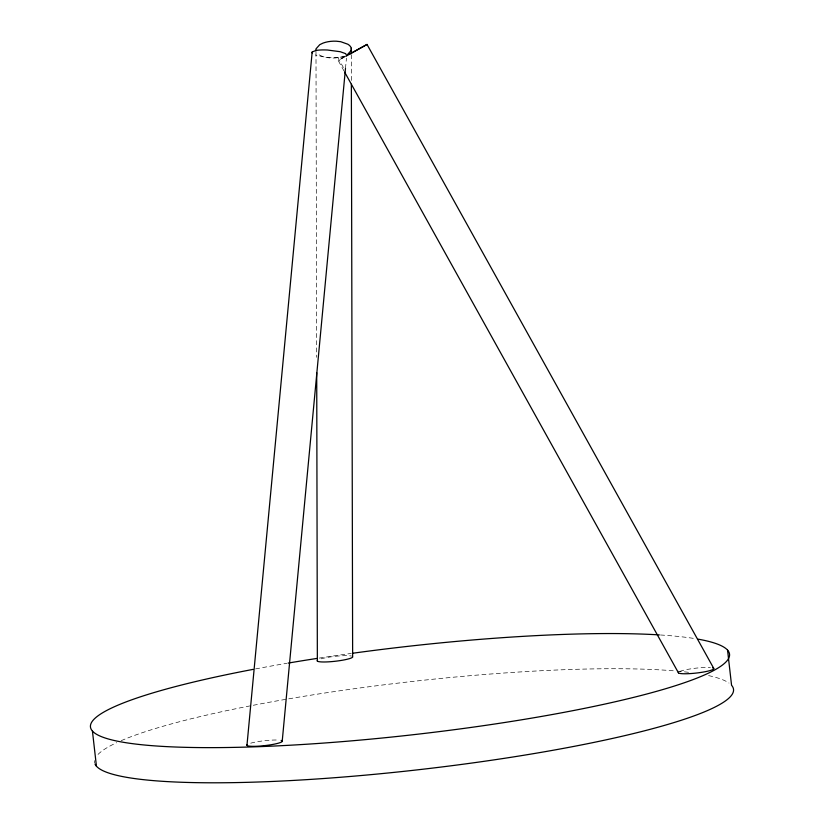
<?xml version="1.0" encoding="UTF-8"?>
<svg xmlns="http://www.w3.org/2000/svg" width="824" height="824" viewBox="0 0 824 824"><rect width="100%" height="100%" fill="white"/><g stroke="black" fill="none" stroke-linecap="round" stroke-linejoin="round"><path stroke-width="0.62" stroke-dasharray="4.12 3.09" d="M345.483 68.413L346.461 58.174M344.01 70.977L338.17 60.492L344.865 56.691M344.875 56.835L338.17 60.492M344.185 56.145C336.192 58.761 326.932 58.957 319.352 54.961A15.1 7.746 -0.1 0 1 317.106 53.086M345.462 56.444C335.646 58.885 325.109 57.639 315.458 54.992M337.881 57.629L344.154 68.907M351.292 54.672L351.354 81.679M315.994 52.262L316.673 357.307M94.626 762.931A321.587 44.197 -6.5 0 1 94.502 760.604M98.046 754.413A321.587 44.197 -6.5 0 1 116.627 742.702M121.18 740.673A321.587 44.197 -6.5 0 1 382.264 685.043A321.587 44.197 -6.5 0 1 675.762 670.994M677.246 671.117A321.587 44.197 -6.5 0 1 688.545 672.312M708.609 675.598A321.587 44.197 -6.5 0 1 728.983 683.055M255.574 668.913A321.587 44.197 -6.5 0 1 286.783 663.32M319.3 658.077A321.587 44.197 -6.5 0 1 351.209 653.442M660.488 634.985A321.587 44.197 -6.5 0 1 694.694 638.569M679.831 671.436A17.871 2.451 -6.5 0 1 710.391 667.543M321.123 658.829A17.871 2.451 -6.5 0 1 351.529 656.069M250.723 743.176A17.871 2.451 -6.5 0 1 278.893 740.106"/><path stroke-width="1.24" d="M312.111 52.973L312.172 52.015L315.747 50.521A19.374 4.264 5.4 0 1 327.396 50.006L340.25 51.716L345.647 53.642L346.698 55.61M246.953 745.421L312.172 52.015M282.241 740.92L345.483 68.413M347.522 54.539L351.199 50.439A15.1 7.746 -0.1 0 0 347.924 44.259L340.734 41.705L336.285 41.2A19.374 9.929 -0.1 0 0 323.09 43.075L319.753 44.681L316.076 48.771A15.1 7.746 -0.1 0 0 315.994 50.975M713.739 668.357L367.03 44.434L345.905 56.269M349.211 54.26L367.03 44.434M344.628 72.1L678.461 672.858M727.561 650.146L731.568 685.311A321.587 44.197 -6.5 0 1 441.324 767.02A321.587 44.197 -6.5 0 1 95.017 764.054M92.432 731.043L96.439 766.207M351.281 48.235L351.292 53.385M351.364 84.254L352.641 656.574A17.871 2.451 -6.5 0 1 334.657 661.322A17.871 2.451 -6.5 0 1 317.446 660.405M316.715 372.747L317.353 661.064M698.186 639.166A321.587 44.197 -6.5 0 1 554.439 714.13A321.587 44.197 -6.5 0 1 128.225 743.063A321.587 44.197 -6.5 0 1 253.04 669.387M288.112 663.093A321.587 44.197 -6.5 0 1 316.787 658.458M352.497 653.267A321.587 44.197 -6.5 0 1 659.334 634.902M281.128 740.426A17.871 2.451 -6.5 0 1 266.574 745.401A17.871 2.451 -6.5 0 1 247.046 744.762M712.626 667.862A17.871 2.451 -6.5 0 1 698.082 672.837A17.871 2.451 -6.5 0 1 678.543 672.199"/></g></svg>
